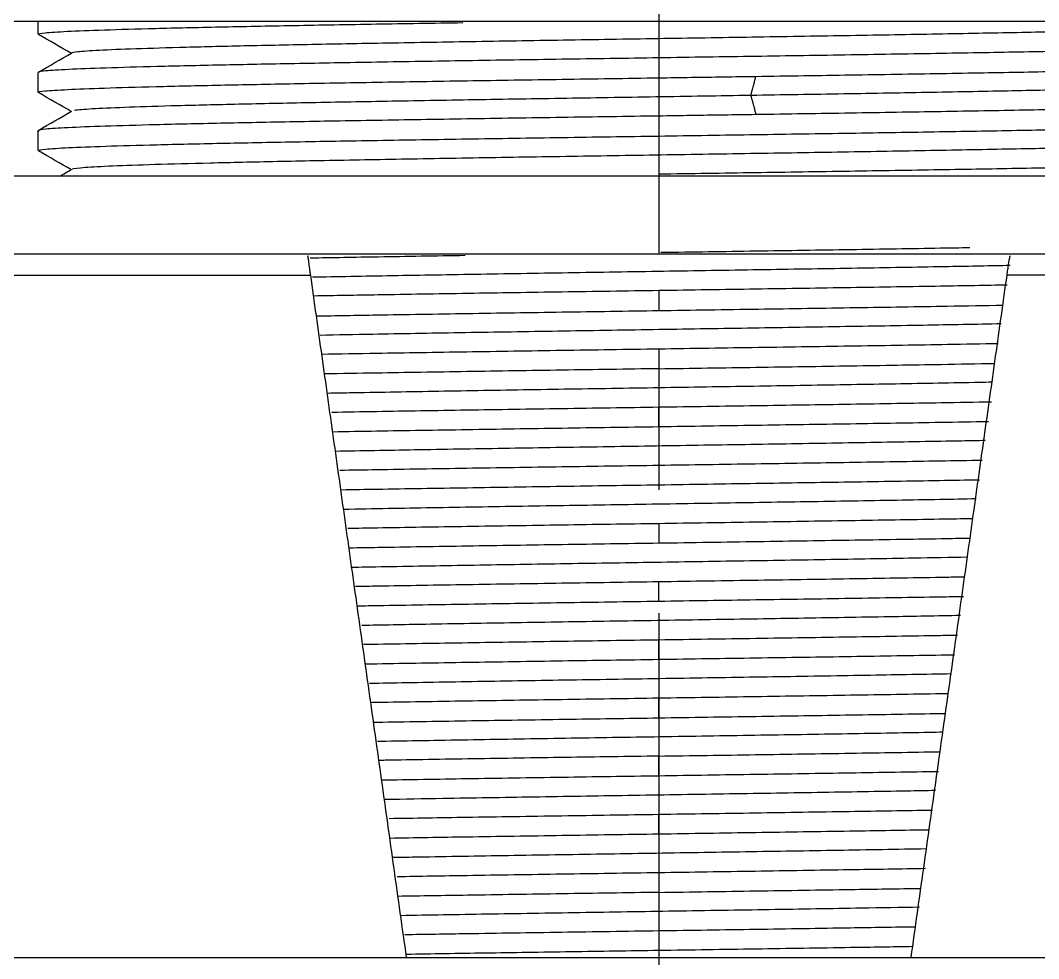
# Model space of a CAD drawing. Extents: x 10319 to 11160, y -16029 to -15435.
# Drawn here: x 10748.37 to 10774.62, y -15813.46 to -15789.27 of the extents above; entities that cross this region are included whole.
import ezdxf

# ---------------------------------------------------------------- set-up
doc = ezdxf.new("R2010")
doc.units = 0
doc.header["$MEASUREMENT"] = 0
doc.linetypes.add('CENTER2', pattern=[28.575, 19.05, -3.175, 3.175, -3.175])
doc.layers.get('0').update_dxf_attribs({"linetype": 'CONTINUOUS'})
doc.layers.add('CENTER', color=1, linetype='CENTER2')

msp = doc.modelspace()

# ---------------------------------------------------------------- linework, layer by layer
for points, weights in [([(10740.831, -15789.287), (10740.831, -15789.287), (10764.831, -15789.287)], [1, 0.707106781187, 1]), ([(10764.831, -15789.287), (10788.831, -15789.287), (10788.831, -15789.287)], [1, 0.707106781187, 1]), ([(10764.831, -15793.287), (10740.831, -15793.287), (10740.831, -15793.287)], [1, 0.707106781187, 1]), ([(10788.831, -15793.287), (10788.831, -15793.287), (10764.831, -15793.287)], [1, 0.707106781187, 1]), ([(10740.831, -15795.287), (10740.831, -15795.287), (10764.831, -15795.287)], [1, 0.707106781187, 1]), ([(10755.8, -15795.441), (10755.793, -15795.391), (10755.786, -15795.339)], [1.00018138776, 1.00009711703, 1]), ([(10764.831, -15795.287), (10788.831, -15795.287), (10788.831, -15795.287)], [1, 0.707106781187, 1]), ([(10773.876, -15795.339), (10773.869, -15795.388), (10773.862, -15795.437)], [1, 1.00003048769, 1.00004927092]), ([(10742.612, -15795.833), (10742.612, -15795.833), (10755.856, -15795.833)], [1, 0.837843470874, 1]), ([(10755.856, -15795.839), (10755.848, -15795.782), (10755.84, -15795.724)], [1.00064820492, 1.00060940843, 1.00055310847]), ([(10758.328, -15813.429), (10757.056, -15804.374), (10755.856, -15795.833)], [0.885204992467, 0.875321584899, 0.868524332197]), ([(10771.334, -15813.429), (10772.606, -15804.374), (10773.807, -15795.833)], [0.885204992467, 0.875321584899, 0.868524332197]), ([(10787.05, -15795.833), (10787.05, -15795.833), (10773.807, -15795.833)], [1, 0.837843470874, 1])]:
    msp.add_rational_spline(points, weights, degree=2)
for points, degree in [([(10748.831, -15789.624), (10748.831, -15789.455), (10748.831, -15789.287)], 2), ([(10749.691, -15790.123), (10749.406, -15789.959), (10749.122, -15789.794), (10748.837, -15789.63)], 3), ([(10748.837, -15790.604), (10749.122, -15790.439), (10749.406, -15790.275), (10749.691, -15790.11)], 3), ([(10764.831, -15790.235), (10764.831, -15790.492), (10764.831, -15790.749)], 2), ([(10748.831, -15791.124), (10748.831, -15790.867), (10748.831, -15790.61)], 2), ([(10764.831, -15790.749), (10765.11, -15790.744), (10765.669, -15790.736), (10766.504, -15790.724), (10767.058, -15790.715), (10767.334, -15790.711)], 3), ([(10767.2, -15791.204), (10767.267, -15790.958), (10767.334, -15790.711)], 2), ([(10779.88, -15790.894), (10779.788, -15790.906), (10779.471, -15790.932), (10778.605, -15790.971), (10777.378, -15791.01), (10775.807, -15791.049), (10773.983, -15791.087), (10771.896, -15791.126), (10769.619, -15791.165), (10768.014, -15791.191), (10767.2, -15791.204)], 3), ([(10749.691, -15791.623), (10749.406, -15791.459), (10749.122, -15791.294), (10748.837, -15791.13)], 3), ([(10767.2, -15791.204), (10766.392, -15791.217), (10764.753, -15791.243), (10762.294, -15791.282), (10759.902, -15791.32), (10757.664, -15791.359), (10755.574, -15791.398), (10753.741, -15791.437), (10752.198, -15791.475), (10750.998, -15791.514), (10750.162, -15791.553), (10749.856, -15791.578), (10749.77, -15791.591)], 3), ([(10767.2, -15791.204), (10767.267, -15791.451), (10767.334, -15791.698)], 2), ([(10748.837, -15792.104), (10749.121, -15791.94), (10749.406, -15791.775), (10749.691, -15791.611)], 3), ([(10767.334, -15791.698), (10767.058, -15791.702), (10766.504, -15791.71), (10765.669, -15791.722), (10765.11, -15791.731), (10764.831, -15791.735)], 3), ([(10764.831, -15791.735), (10764.831, -15791.992), (10764.831, -15792.249)], 2), ([(10748.831, -15792.624), (10748.831, -15792.367), (10748.831, -15792.11)], 2), ([(10748.831, -15792.11), (10748.831, -15792.114), (10748.837, -15792.117), (10748.848, -15792.121)], 3), ([(10749.691, -15793.123), (10749.406, -15792.959), (10749.121, -15792.794), (10748.837, -15792.63)], 3), ([(10780.831, -15792.86), (10780.83, -15792.873), (10780.692, -15792.898), (10780.1, -15792.935), (10779.134, -15792.973), (10777.815, -15793.01), (10776.154, -15793.048), (10774.216, -15793.086), (10772.092, -15793.123), (10769.762, -15793.16), (10767.323, -15793.198), (10765.661, -15793.223), (10764.831, -15793.235)], 3), ([(10749.386, -15793.286), (10749.488, -15793.228), (10749.589, -15793.169), (10749.691, -15793.11)], 3), ([(10764.831, -15793.287), (10764.831, -15794.287), (10764.831, -15795.287)], 2), ([(10764.831, -15796.235), (10764.831, -15796.492), (10764.831, -15796.749)], 2), ([(10764.831, -15797.735), (10764.831, -15797.992), (10764.831, -15798.249)], 2), ([(10764.831, -15799.749), (10764.831, -15799.492), (10764.831, -15799.235)], 2), ([(10764.831, -15800.735), (10764.831, -15800.992), (10764.831, -15801.249)], 2), ([(10764.831, -15802.235), (10764.831, -15802.492), (10764.831, -15802.749)], 2), ([(10764.831, -15804.249), (10764.831, -15803.992), (10764.831, -15803.735)], 2), ([(10764.831, -15805.749), (10764.831, -15805.492), (10764.831, -15805.235)], 2), ([(10764.831, -15807.249), (10764.831, -15806.992), (10764.831, -15806.735)], 2), ([(10764.831, -15808.749), (10764.831, -15808.492), (10764.831, -15808.235)], 2), ([(10764.831, -15810.249), (10764.831, -15809.992), (10764.831, -15809.735)], 2), ([(10764.831, -15811.235), (10764.831, -15811.492), (10764.831, -15811.749)], 2), ([(10764.831, -15812.735), (10764.831, -15812.992), (10764.831, -15813.249)], 2)]:
    msp.add_open_spline(points, degree=degree)
for points, knots in [([(10748.831, -15789.624), (10748.831, -15789.612), (10748.955, -15789.587), (10749.522, -15789.55), (10750.475, -15789.513), (10751.809, -15789.474), (10753.47, -15789.436), (10755.388, -15789.399), (10757.486, -15789.362), (10759.014, -15789.337), (10759.78, -15789.325)], [-25.124387, -25.124387, -25.124387, -25.124387, -22.68959, -20.168525, -17.647459, -15.126394, -12.605328, -10.084262, -7.563197, -5.155163, -5.155163, -5.155163, -5.155163]), ([(10779.937, -15789.384), (10779.876, -15789.397), (10779.623, -15789.423), (10778.854, -15789.462), (10777.714, -15789.5), (10776.24, -15789.539), (10774.467, -15789.578), (10772.445, -15789.616), (10770.225, -15789.655), (10767.852, -15789.694), (10765.416, -15789.732), (10762.975, -15789.771), (10760.544, -15789.81), (10758.237, -15789.849), (10756.098, -15789.888), (10754.205, -15789.926), (10752.602, -15789.965), (10751.292, -15790.004), (10750.348, -15790.042), (10749.833, -15790.078), (10749.708, -15790.1), (10749.691, -15790.11)], [246.569462, 246.569462, 246.569462, 246.569462, 249.035157, 251.500851, 253.966546, 256.43224, 258.897935, 261.36363, 263.829324, 266.295019, 268.760713, 271.226408, 273.692103, 276.157797, 278.623492, 281.089187, 283.554881, 286.020576, 288.48627, 290.951965, 292.805149, 292.805149, 292.805149, 292.805149]), ([(10780.831, -15789.86), (10780.831, -15789.872), (10780.706, -15789.897), (10780.135, -15789.934), (10779.179, -15789.971), (10777.845, -15790.009), (10776.195, -15790.047), (10774.271, -15790.085), (10772.147, -15790.122), (10769.796, -15790.16), (10767.325, -15790.198), (10765.66, -15790.222), (10764.831, -15790.235)], [-25.140627, -25.140627, -25.140627, -25.140627, -22.689595, -20.168528, -17.647462, -15.126396, -12.60533, -10.084264, -7.563198, -5.042132, -2.521066, 0, 0, 0, 0]), ([(10764.831, -15790.235), (10763.997, -15790.248), (10762.325, -15790.272), (10759.857, -15790.31), (10757.521, -15790.348), (10755.407, -15790.385), (10753.504, -15790.422), (10751.852, -15790.459), (10750.518, -15790.497), (10749.557, -15790.535), (10748.998, -15790.57), (10748.855, -15790.593), (10748.836, -15790.604)], [-50.421312, -50.421312, -50.421312, -50.421312, -47.900246, -45.379181, -42.858115, -40.33705, -37.815984, -35.294918, -32.773853, -30.252787, -27.731722, -25.587436, -25.587436, -25.587436, -25.587436]), ([(10767.334, -15790.711), (10768.16, -15790.699), (10769.792, -15790.674), (10772.14, -15790.636), (10774.277, -15790.599), (10776.17, -15790.562), (10777.808, -15790.524), (10779.126, -15790.487), (10780.092, -15790.45), (10780.66, -15790.414), (10780.806, -15790.391), (10780.825, -15790.38)], [-47.899997, -47.899997, -47.899997, -47.899997, -45.378945, -42.857892, -40.33684, -37.815787, -35.294735, -32.773682, -30.25263, -27.731577, -25.566813, -25.566813, -25.566813, -25.566813]), ([(10748.831, -15791.124), (10748.831, -15791.112), (10748.959, -15791.087), (10749.529, -15791.05), (10750.481, -15791.012), (10751.817, -15790.974), (10753.487, -15790.936), (10755.411, -15790.898), (10757.528, -15790.861), (10759.866, -15790.824), (10762.331, -15790.786), (10763.999, -15790.761), (10764.831, -15790.749)], [25.299503, 25.299503, 25.299503, 25.299503, 27.731686, 30.252749, 32.773811, 35.294873, 37.815936, 40.336998, 42.85806, 45.379123, 47.900185, 50.421248, 50.421248, 50.421248, 50.421248]), ([(10780.831, -15791.36), (10780.831, -15791.372), (10780.701, -15791.397), (10780.119, -15791.434), (10779.159, -15791.472), (10777.84, -15791.51), (10776.194, -15791.547), (10774.289, -15791.585), (10772.141, -15791.622), (10769.787, -15791.66), (10768.157, -15791.685), (10767.334, -15791.698)], [-22.662987, -22.662987, -22.662987, -22.662987, -20.168418, -17.647365, -15.126313, -12.605261, -10.084209, -7.563157, -5.042104, -2.521052, 0, 0, 0, 0]), ([(10764.831, -15791.735), (10763.997, -15791.747), (10762.324, -15791.772), (10759.859, -15791.81), (10757.525, -15791.848), (10755.414, -15791.884), (10753.495, -15791.922), (10751.83, -15791.96), (10750.497, -15791.998), (10749.544, -15792.035), (10748.995, -15792.07), (10748.854, -15792.093), (10748.836, -15792.104)], [0, 0, 0, 0, 2.521064, 5.042128, 7.563192, 10.084257, 12.605321, 15.126385, 17.647449, 20.168513, 22.689577, 24.789456, 24.789456, 24.789456, 24.789456]), ([(10764.831, -15792.249), (10765.667, -15792.236), (10767.338, -15792.211), (10769.777, -15792.174), (10772.1, -15792.137), (10774.213, -15792.1), (10776.139, -15792.062), (10777.794, -15792.025), (10779.113, -15791.987), (10780.084, -15791.95), (10780.656, -15791.914), (10780.806, -15791.891), (10780.826, -15791.88)], [-50.42125, -50.42125, -50.42125, -50.42125, -47.900188, -45.379125, -42.858063, -40.337, -37.815938, -35.294875, -32.773813, -30.25275, -27.731688, -25.568798, -25.568798, -25.568798, -25.568798]), ([(10748.831, -15792.624), (10748.831, -15792.611), (10748.966, -15792.586), (10749.555, -15792.549), (10750.511, -15792.511), (10751.843, -15792.473), (10753.505, -15792.435), (10755.423, -15792.398), (10757.546, -15792.361), (10759.866, -15792.324), (10762.331, -15792.286), (10763.999, -15792.261), (10764.831, -15792.249)], [25.230111, 25.230111, 25.230111, 25.230111, 27.731705, 30.252769, 32.773833, 35.294897, 37.815961, 40.337025, 42.858089, 45.379153, 47.900217, 50.421281, 50.421281, 50.421281, 50.421281]), ([(10779.971, -15792.373), (10779.952, -15792.384), (10779.807, -15792.408), (10779.235, -15792.445), (10778.263, -15792.483), (10776.926, -15792.522), (10775.266, -15792.561), (10773.332, -15792.6), (10771.164, -15792.639), (10768.862, -15792.678), (10766.439, -15792.716), (10763.957, -15792.755), (10761.51, -15792.794), (10759.153, -15792.833), (10756.949, -15792.872), (10754.955, -15792.91), (10753.219, -15792.949), (10751.79, -15792.987), (10750.698, -15793.026), (10749.978, -15793.065), (10749.754, -15793.09), (10749.709, -15793.103)], [74.361687, 74.361687, 74.361687, 74.361687, 76.436433, 78.902125, 81.367816, 83.833508, 86.299199, 88.76489, 91.230582, 93.696273, 96.161965, 98.627656, 101.093347, 103.559039, 106.02473, 108.490422, 110.956113, 113.421804, 115.887496, 118.353187, 120.818879, 120.818879, 120.818879, 120.818879]), ([(10764.885, -15795.248), (10765.701, -15795.236), (10767.352, -15795.211), (10769.796, -15795.174), (10771.617, -15795.144), (10772.598, -15795.128), (10772.847, -15795.123)], [0.054747, 0.054747, 0.054747, 0.054747, 2.521065, 5.04213, 7.563196, 8.43931, 8.43931, 8.43931, 8.43931]), ([(10755.844, -15795.391), (10756.409, -15795.381), (10757.682, -15795.359), (10759.073, -15795.336), (10759.838, -15795.324)], [40.786311, 40.786311, 40.786311, 40.786311, 42.858089, 45.285857, 45.285857, 45.285857, 45.285857]), ([(10755.845, -15795.756), (10755.836, -15795.694), (10755.828, -15795.635), (10755.82, -15795.583), (10755.813, -15795.528), (10755.806, -15795.479), (10755.8, -15795.441)], [-0.7648052, -0.7648052, -0.7648052, -0.7648052, -0.5695643, -0.5695643, -0.5695643, -0.3619061, -0.3619061, -0.3619061, -0.3619061]), ([(10773.889, -15795.589), (10773.381, -15795.599), (10772.164, -15795.621), (10770.118, -15795.657), (10767.726, -15795.696), (10765.261, -15795.735), (10762.784, -15795.774), (10760.369, -15795.813), (10758.071, -15795.852), (10756.63, -15795.878), (10755.933, -15795.891), (10755.899, -15795.892)], [279.187192, 279.187192, 279.187192, 279.187192, 281.08882, 283.554511, 286.020202, 288.485894, 290.951585, 293.417277, 295.882968, 298.348659, 298.475952, 298.475952, 298.475952, 298.475952]), ([(10773.807, -15795.833), (10773.813, -15795.787), (10773.82, -15795.74), (10773.826, -15795.696), (10773.833, -15795.645), (10773.84, -15795.596), (10773.846, -15795.554), (10773.852, -15795.509), (10773.858, -15795.469), (10773.862, -15795.437)], [0, 0, 0, 0, 0.1432172, 0.1432172, 0.1432172, 0.311237, 0.311237, 0.311237, 0.4904467, 0.4904467, 0.4904467, 0.4904467]), ([(10773.812, -15796.093), (10773.26, -15796.103), (10771.975, -15796.125), (10769.798, -15796.16), (10767.333, -15796.198), (10765.664, -15796.222), (10764.831, -15796.235)], [40.832697, 40.832697, 40.832697, 40.832697, 42.858062, 45.379124, 47.900187, 50.421249, 50.421249, 50.421249, 50.421249]), ([(10764.831, -15796.235), (10763.996, -15796.248), (10762.326, -15796.272), (10759.894, -15796.309), (10757.735, -15796.344), (10756.474, -15796.366), (10755.943, -15796.375)], [0, 0, 0, 0, 2.521062, 5.042125, 7.563187, 9.516996, 9.516996, 9.516996, 9.516996]), ([(10764.831, -15796.749), (10765.688, -15796.736), (10767.405, -15796.71), (10769.931, -15796.672), (10772.026, -15796.638), (10773.236, -15796.617), (10773.698, -15796.608)], [-23.109228, -23.109228, -23.109228, -23.109228, -20.541536, -17.973844, -15.406152, -13.72159, -13.72159, -13.72159, -13.72159]), ([(10756.004, -15796.888), (10756.505, -15796.879), (10757.74, -15796.858), (10759.874, -15796.824), (10762.337, -15796.786), (10764.002, -15796.761), (10764.831, -15796.749)], [-9.388002, -9.388002, -9.388002, -9.388002, -7.563198, -5.042132, -2.521066, 0, 0, 0, 0]), ([(10773.656, -15797.093), (10773.015, -15797.106), (10771.634, -15797.131), (10769.371, -15797.169), (10766.967, -15797.208), (10764.532, -15797.246), (10762.069, -15797.285), (10759.676, -15797.324), (10757.687, -15797.358), (10756.538, -15797.38), (10756.102, -15797.388)], [12.431138, 12.431138, 12.431138, 12.431138, 14.794148, 17.25984, 19.725531, 22.191223, 24.656914, 27.122606, 29.588297, 31.1906, 31.1906, 31.1906, 31.1906]), ([(10756.142, -15797.872), (10756.599, -15797.864), (10757.784, -15797.843), (10759.858, -15797.81), (10762.32, -15797.772), (10763.995, -15797.747), (10764.831, -15797.735)], [41.191287, 41.191287, 41.191287, 41.191287, 42.858123, 45.379189, 47.900255, 50.421321, 50.421321, 50.421321, 50.421321]), ([(10764.831, -15797.735), (10765.688, -15797.722), (10767.403, -15797.696), (10769.932, -15797.658), (10771.984, -15797.625), (10773.155, -15797.604), (10773.578, -15797.597)], [0, 0, 0, 0, 2.567699, 5.135399, 7.703098, 9.233625, 9.233625, 9.233625, 9.233625]), ([(10764.831, -15798.249), (10764.003, -15798.261), (10762.339, -15798.286), (10759.867, -15798.324), (10757.818, -15798.357), (10756.647, -15798.377), (10756.214, -15798.384)], [-50.421313, -50.421313, -50.421313, -50.421313, -47.900248, -45.379182, -42.858116, -41.301723, -41.301723, -41.301723, -41.301723]), ([(10764.831, -15798.249), (10765.666, -15798.236), (10767.341, -15798.211), (10769.809, -15798.174), (10771.867, -15798.14), (10773.041, -15798.12), (10773.486, -15798.112)], [-50.421325, -50.421325, -50.421325, -50.421325, -47.900259, -45.379192, -42.858126, -41.240399, -41.240399, -41.240399, -41.240399]), ([(10773.423, -15798.598), (10773.311, -15798.6), (10772.518, -15798.615), (10770.957, -15798.643), (10768.635, -15798.681), (10766.215, -15798.72), (10763.759, -15798.758), (10761.323, -15798.797), (10758.991, -15798.836), (10757.354, -15798.865), (10756.486, -15798.881), (10756.304, -15798.884)], [108.07985, 108.07985, 108.07985, 108.07985, 108.490422, 110.956114, 113.421805, 115.887497, 118.353188, 120.818879, 123.284571, 125.750262, 126.410771, 126.410771, 126.410771, 126.410771]), ([(10764.831, -15799.235), (10765.66, -15799.222), (10767.325, -15799.198), (10769.796, -15799.16), (10771.83, -15799.127), (10772.983, -15799.107), (10773.402, -15799.1)], [0, 0, 0, 0, 2.521066, 5.042132, 7.563199, 9.065606, 9.065606, 9.065606, 9.065606]), ([(10756.404, -15799.367), (10756.779, -15799.361), (10757.885, -15799.342), (10759.857, -15799.31), (10762.325, -15799.272), (10763.997, -15799.248), (10764.831, -15799.235)], [-8.904999, -8.904999, -8.904999, -8.904999, -7.563197, -5.042131, -2.521066, 0, 0, 0, 0]), ([(10773.327, -15799.615), (10772.923, -15799.622), (10771.792, -15799.642), (10769.782, -15799.674), (10767.339, -15799.711), (10765.667, -15799.736), (10764.831, -15799.749)], [-9.021131, -9.021131, -9.021131, -9.021131, -7.563192, -5.042128, -2.521064, 0, 0, 0, 0]), ([(10764.831, -15799.749), (10764, -15799.761), (10762.331, -15799.786), (10759.866, -15799.824), (10757.898, -15799.855), (10756.795, -15799.874), (10756.424, -15799.881)], [-50.421249, -50.421249, -50.421249, -50.421249, -47.900186, -45.379124, -42.858062, -41.534026, -41.534026, -41.534026, -41.534026]), ([(10773.246, -15800.101), (10773.047, -15800.105), (10772.15, -15800.121), (10770.451, -15800.151), (10768.117, -15800.19), (10765.69, -15800.228), (10763.232, -15800.267), (10760.818, -15800.305), (10758.55, -15800.343), (10757.154, -15800.368), (10756.507, -15800.38)], [203.931063, 203.931063, 203.931063, 203.931063, 204.652388, 207.118079, 209.58377, 212.049462, 214.515153, 216.980845, 219.446536, 221.777599, 221.777599, 221.777599, 221.777599]), ([(10764.831, -15800.735), (10765.66, -15800.722), (10767.322, -15800.698), (10769.764, -15800.66), (10771.724, -15800.629), (10772.813, -15800.61), (10773.169, -15800.604)], [-50.421291, -50.421291, -50.421291, -50.421291, -47.900226, -45.379162, -42.858097, -41.58991, -41.58991, -41.58991, -41.58991]), ([(10756.607, -15800.864), (10756.918, -15800.858), (10757.96, -15800.841), (10759.857, -15800.81), (10762.323, -15800.772), (10763.996, -15800.748), (10764.831, -15800.735)], [-8.66715, -8.66715, -8.66715, -8.66715, -7.563191, -5.042128, -2.521064, 0, 0, 0, 0]), ([(10773.094, -15801.119), (10772.758, -15801.125), (10771.692, -15801.143), (10769.775, -15801.174), (10767.338, -15801.211), (10765.667, -15801.236), (10764.831, -15801.249)], [41.661275, 41.661275, 41.661275, 41.661275, 42.858055, 45.379117, 47.900179, 50.421241, 50.421241, 50.421241, 50.421241]), ([(10764.831, -15801.249), (10763.999, -15801.261), (10762.33, -15801.286), (10759.866, -15801.324), (10757.992, -15801.354), (10756.96, -15801.371), (10756.661, -15801.377)], [0, 0, 0, 0, 2.521063, 5.042127, 7.56319, 8.623307, 8.623307, 8.623307, 8.623307]), ([(10773.013, -15801.605), (10772.706, -15801.611), (10771.685, -15801.63), (10769.833, -15801.662), (10767.44, -15801.7), (10764.965, -15801.739), (10762.515, -15801.778), (10760.125, -15801.817), (10758.182, -15801.85), (10757.083, -15801.87), (10756.71, -15801.877)], [299.71511, 299.71511, 299.71511, 299.71511, 300.814353, 303.280044, 305.745736, 308.211427, 310.677118, 313.14281, 315.608501, 316.935044, 316.935044, 316.935044, 316.935044]), ([(10756.81, -15802.36), (10757.063, -15802.356), (10758.048, -15802.339), (10759.867, -15802.31), (10762.33, -15802.272), (10763.998, -15802.247), (10764.831, -15802.235)], [41.96899, 41.96899, 41.96899, 41.96899, 42.858119, 45.379185, 47.900251, 50.421317, 50.421317, 50.421317, 50.421317]), ([(10764.831, -15802.235), (10765.661, -15802.223), (10767.323, -15802.198), (10769.759, -15802.16), (10771.626, -15802.13), (10772.648, -15802.113), (10772.936, -15802.108)], [0, 0, 0, 0, 2.521065, 5.042129, 7.563194, 8.577222, 8.577222, 8.577222, 8.577222]), ([(10764.831, -15802.749), (10764, -15802.761), (10762.334, -15802.786), (10759.882, -15802.823), (10758.078, -15802.852), (10757.104, -15802.869), (10756.863, -15802.873)], [0, 0, 0, 0, 2.521066, 5.042132, 7.563198, 8.405281, 8.405281, 8.405281, 8.405281]), ([(10772.86, -15802.623), (10772.659, -15802.627), (10771.708, -15802.643), (10769.919, -15802.672), (10767.396, -15802.71), (10765.686, -15802.736), (10764.831, -15802.749)], [35.290831, 35.290831, 35.290831, 35.290831, 35.990552, 38.561306, 41.13206, 43.702814, 43.702814, 43.702814, 43.702814]), ([(10772.784, -15803.11), (10772.339, -15803.118), (10771.16, -15803.139), (10769.137, -15803.173), (10766.73, -15803.212), (10764.275, -15803.25), (10761.835, -15803.289), (10759.471, -15803.328), (10757.853, -15803.356), (10757.032, -15803.371), (10756.915, -15803.373)], [32.945995, 32.945995, 32.945995, 32.945995, 34.51968, 36.985371, 39.451063, 41.916754, 44.382445, 46.848137, 49.313828, 49.725766, 49.725766, 49.725766, 49.725766]), ([(10757.013, -15803.857), (10757.203, -15803.853), (10758.126, -15803.838), (10759.87, -15803.81), (10762.322, -15803.772), (10763.994, -15803.748), (10764.831, -15803.735)], [42.192537, 42.192537, 42.192537, 42.192537, 42.858078, 45.379141, 47.900204, 50.421268, 50.421268, 50.421268, 50.421268]), ([(10764.831, -15803.735), (10765.688, -15803.722), (10767.402, -15803.697), (10769.922, -15803.658), (10771.656, -15803.63), (10772.559, -15803.615), (10772.713, -15803.612)], [0, 0, 0, 0, 2.570747, 5.141495, 7.712242, 8.246918, 8.246918, 8.246918, 8.246918]), ([(10764.831, -15804.249), (10764.003, -15804.261), (10762.342, -15804.286), (10759.911, -15804.323), (10758.158, -15804.351), (10757.244, -15804.367), (10757.066, -15804.37)], [-50.421276, -50.421276, -50.421276, -50.421276, -47.900212, -45.379148, -42.858084, -42.241748, -42.241748, -42.241748, -42.241748]), ([(10772.684, -15804.126), (10772.488, -15804.13), (10771.559, -15804.145), (10769.797, -15804.174), (10767.335, -15804.211), (10765.665, -15804.236), (10764.831, -15804.249)], [42.174468, 42.174468, 42.174468, 42.174468, 42.8581, 45.379164, 47.900229, 50.421294, 50.421294, 50.421294, 50.421294]), ([(10772.603, -15804.613), (10772.014, -15804.624), (10770.666, -15804.648), (10768.446, -15804.684), (10766.002, -15804.723), (10763.568, -15804.761), (10761.125, -15804.8), (10758.98, -15804.836), (10757.7, -15804.859), (10757.171, -15804.868)], [128.624577, 128.624577, 128.624577, 128.624577, 130.681645, 133.147336, 135.613028, 138.078719, 140.544411, 143.010102, 144.858434, 144.858434, 144.858434, 144.858434]), ([(10764.831, -15805.235), (10765.664, -15805.222), (10767.333, -15805.198), (10769.798, -15805.16), (10771.504, -15805.132), (10772.383, -15805.118), (10772.526, -15805.115)], [0, 0, 0, 0, 2.521062, 5.042124, 7.563186, 8.058164, 8.058164, 8.058164, 8.058164]), ([(10757.215, -15805.353), (10757.342, -15805.351), (10758.202, -15805.337), (10759.894, -15805.309), (10762.326, -15805.272), (10763.996, -15805.247), (10764.831, -15805.235)], [-8.000875, -8.000875, -8.000875, -8.000875, -7.563187, -5.042125, -2.521062, 0, 0, 0, 0]), ([(10772.451, -15805.63), (10772.337, -15805.632), (10771.485, -15805.646), (10769.806, -15805.674), (10767.338, -15805.711), (10765.665, -15805.736), (10764.831, -15805.749)], [-7.956425, -7.956425, -7.956425, -7.956425, -7.563193, -5.042129, -2.521064, 0, 0, 0, 0]), ([(10764.831, -15805.749), (10764.002, -15805.761), (10762.337, -15805.786), (10759.877, -15805.824), (10758.205, -15805.85), (10757.367, -15805.865), (10757.269, -15805.866)], [-50.421313, -50.421313, -50.421313, -50.421313, -47.900247, -45.379181, -42.858116, -42.520822, -42.520822, -42.520822, -42.520822]), ([(10772.37, -15806.117), (10771.702, -15806.129), (10770.271, -15806.154), (10767.936, -15806.193), (10765.475, -15806.231), (10763, -15806.27), (10760.581, -15806.309), (10758.729, -15806.34), (10757.687, -15806.359), (10757.374, -15806.364)], [224.514087, 224.514087, 224.514087, 224.514087, 226.84361, 229.309302, 231.774993, 234.240685, 236.706376, 239.172067, 240.260093, 240.260093, 240.260093, 240.260093]), ([(10764.831, -15806.735), (10765.66, -15806.723), (10767.326, -15806.698), (10769.795, -15806.66), (10771.424, -15806.634), (10772.23, -15806.62), (10772.293, -15806.619)], [-50.421277, -50.421277, -50.421277, -50.421277, -47.900213, -45.379149, -42.858085, -42.643323, -42.643323, -42.643323, -42.643323]), ([(10757.418, -15806.85), (10757.466, -15806.849), (10758.251, -15806.836), (10759.86, -15806.81), (10762.32, -15806.772), (10763.995, -15806.747), (10764.831, -15806.735)], [-7.726758, -7.726758, -7.726758, -7.726758, -7.563197, -5.042131, -2.521066, 0, 0, 0, 0]), ([(10764.831, -15807.249), (10765.666, -15807.236), (10767.34, -15807.211), (10769.808, -15807.173), (10771.405, -15807.148), (10772.181, -15807.135), (10772.218, -15807.134)], [-50.421322, -50.421322, -50.421322, -50.421322, -47.900256, -45.37919, -42.858124, -42.731231, -42.731231, -42.731231, -42.731231]), ([(10757.476, -15807.363), (10757.554, -15807.361), (10758.364, -15807.348), (10759.981, -15807.322), (10762.4, -15807.285), (10764.024, -15807.261), (10764.831, -15807.249)], [-7.571785, -7.571785, -7.571785, -7.571785, -7.309426, -4.872951, -2.436475, 0, 0, 0, 0]), ([(10772.15, -15807.621), (10772.038, -15807.623), (10771.201, -15807.638), (10769.565, -15807.666), (10767.167, -15807.705), (10764.711, -15807.743), (10762.261, -15807.782), (10759.879, -15807.821), (10758.349, -15807.847), (10757.604, -15807.86), (10757.577, -15807.861)], [320.15433, 320.15433, 320.15433, 320.15433, 320.539884, 323.005576, 325.471267, 327.936958, 330.40265, 332.868341, 335.334033, 335.426841, 335.426841, 335.426841, 335.426841]), ([(10764.831, -15808.235), (10764.027, -15808.247), (10762.414, -15808.271), (10760.025, -15808.307), (10758.45, -15808.333), (10757.673, -15808.346), (10757.621, -15808.346)], [-36.547135, -36.547135, -36.547135, -36.547135, -34.110659, -31.674183, -29.237708, -29.060691, -29.060691, -29.060691, -29.060691]), ([(10764.831, -15808.235), (10765.66, -15808.223), (10767.325, -15808.198), (10769.785, -15808.16), (10771.343, -15808.135), (10772.08, -15808.123)], [0, 0, 0, 0, 2.521066, 5.042132, 7.530118, 7.530118, 7.530118, 7.530118]), ([(10764.831, -15808.749), (10763.999, -15808.761), (10762.331, -15808.786), (10759.91, -15808.823), (10758.392, -15808.847), (10757.686, -15808.859)], [-50.421246, -50.421246, -50.421246, -50.421246, -47.900184, -45.379122, -42.994939, -42.994939, -42.994939, -42.994939]), ([(10772.041, -15808.637), (10771.312, -15808.649), (10769.765, -15808.674), (10767.339, -15808.711), (10765.667, -15808.736), (10764.831, -15808.749)], [42.900266, 42.900266, 42.900266, 42.900266, 45.379144, 47.900207, 50.421271, 50.421271, 50.421271, 50.421271]), ([(10771.96, -15809.125), (10771.72, -15809.129), (10770.743, -15809.146), (10768.93, -15809.176), (10766.504, -15809.215), (10764.024, -15809.254), (10761.594, -15809.293), (10759.511, -15809.327), (10758.263, -15809.349), (10757.779, -15809.357)], [53.425963, 53.425963, 53.425963, 53.425963, 54.245211, 56.710903, 59.176594, 61.642285, 64.107977, 66.573668, 68.207401, 68.207401, 68.207401, 68.207401]), ([(10757.88, -15809.842), (10758.524, -15809.831), (10759.975, -15809.808), (10762.324, -15809.772), (10763.996, -15809.747), (10764.831, -15809.735)], [-7.204804, -7.204804, -7.204804, -7.204804, -5.042128, -2.521064, 0, 0, 0, 0]), ([(10764.831, -15809.735), (10765.66, -15809.723), (10767.322, -15809.698), (10769.693, -15809.661), (10771.195, -15809.637), (10771.883, -15809.626)], [0, 0, 0, 0, 2.521064, 5.042129, 7.351945, 7.351945, 7.351945, 7.351945]), ([(10764.831, -15810.249), (10763.999, -15810.261), (10762.331, -15810.286), (10759.983, -15810.322), (10758.539, -15810.345), (10757.897, -15810.356)], [0, 0, 0, 0, 2.521064, 5.042128, 7.204262, 7.204262, 7.204262, 7.204262]), ([(10771.808, -15810.141), (10771.147, -15810.152), (10769.683, -15810.175), (10767.338, -15810.211), (10765.667, -15810.236), (10764.831, -15810.249)], [43.148723, 43.148723, 43.148723, 43.148723, 45.379122, 47.900185, 50.421247, 50.421247, 50.421247, 50.421247]), ([(10771.727, -15810.629), (10771.355, -15810.635), (10770.236, -15810.655), (10768.278, -15810.687), (10765.852, -15810.726), (10763.368, -15810.765), (10760.94, -15810.803), (10759.154, -15810.833), (10758.199, -15810.85), (10757.982, -15810.854)], [149.139185, 149.139185, 149.139185, 149.139185, 150.407176, 152.872868, 155.338559, 157.804251, 160.269942, 162.735633, 163.471905, 163.471905, 163.471905, 163.471905]), ([(10764.831, -15811.235), (10765.661, -15811.223), (10767.323, -15811.198), (10769.634, -15811.162), (10771.071, -15811.139), (10771.706, -15811.129)], [0, 0, 0, 0, 2.521065, 5.04213, 7.168376, 7.168376, 7.168376, 7.168376]), ([(10758.083, -15811.339), (10758.668, -15811.329), (10760.05, -15811.307), (10762.329, -15811.272), (10763.998, -15811.247), (10764.831, -15811.235)], [-6.999399, -6.999399, -6.999399, -6.999399, -5.042132, -2.521066, 0, 0, 0, 0]), ([(10764.831, -15811.749), (10765.667, -15811.736), (10767.338, -15811.711), (10769.619, -15811.676), (10770.998, -15811.654), (10771.585, -15811.645)], [0, 0, 0, 0, 2.521066, 5.042131, 7.007873, 7.007873, 7.007873, 7.007873]), ([(10764.831, -15811.749), (10763.999, -15811.761), (10762.334, -15811.786), (10760.066, -15811.821), (10758.689, -15811.843), (10758.107, -15811.852)], [-50.421327, -50.421327, -50.421327, -50.421327, -47.90026, -45.379194, -43.43449, -43.43449, -43.43449, -43.43449]), ([(10771.551, -15812.132), (10771.063, -15812.14), (10769.807, -15812.162), (10767.693, -15812.196), (10765.242, -15812.235), (10762.785, -15812.274), (10760.403, -15812.312), (10758.9, -15812.337), (10758.185, -15812.35)], [244.936825, 244.936825, 244.936825, 244.936825, 246.569142, 249.034833, 251.500524, 253.966216, 256.431907, 258.838928, 258.838928, 258.838928, 258.838928]), ([(10758.286, -15812.835), (10758.808, -15812.827), (10760.122, -15812.806), (10762.322, -15812.772), (10763.994, -15812.747), (10764.831, -15812.735)], [-6.781556, -6.781556, -6.781556, -6.781556, -5.042128, -2.521064, 0, 0, 0, 0]), ([(10764.831, -15812.735), (10765.663, -15812.723), (10767.33, -15812.698), (10769.564, -15812.663), (10770.901, -15812.642), (10771.446, -15812.633)], [-50.421313, -50.421313, -50.421313, -50.421313, -47.900247, -45.379182, -43.565605, -43.565605, -43.565605, -43.565605]), ([(10764.831, -15813.249), (10764.073, -15813.26), (10762.557, -15813.283), (10760.368, -15813.315), (10758.979, -15813.338), (10758.323, -15813.349)], [0, 0, 0, 0, 2.279366, 4.558733, 6.717956, 6.717956, 6.717956, 6.717956]), ([(10771.373, -15813.148), (10770.853, -15813.157), (10769.536, -15813.178), (10767.334, -15813.211), (10765.665, -15813.237), (10764.831, -15813.249)], [43.657185, 43.657185, 43.657185, 43.657185, 45.379185, 47.900251, 50.421317, 50.421317, 50.421317, 50.421317])]:
    msp.add_open_spline(points, degree=3, knots=knots)
msp.add_rational_spline([(10740.204, -15813.429), (10740.204, -15813.429), (10764.831, -15813.429), (10789.459, -15813.429), (10789.459, -15813.429)], [1, 0.707106781187, 1, 0.707106781187, 1], degree=2, knots=[-154.739145, -154.739145, -154.739145, -116.054359, -116.054359, -77.369573, -77.369573, -77.369573])
at = {"layer": 'CENTER'}
msp.add_line((10764.831, -15604.523), (10764.831, -15957.833), dxfattribs=at)

doc.saveas('drawing.dxf')
